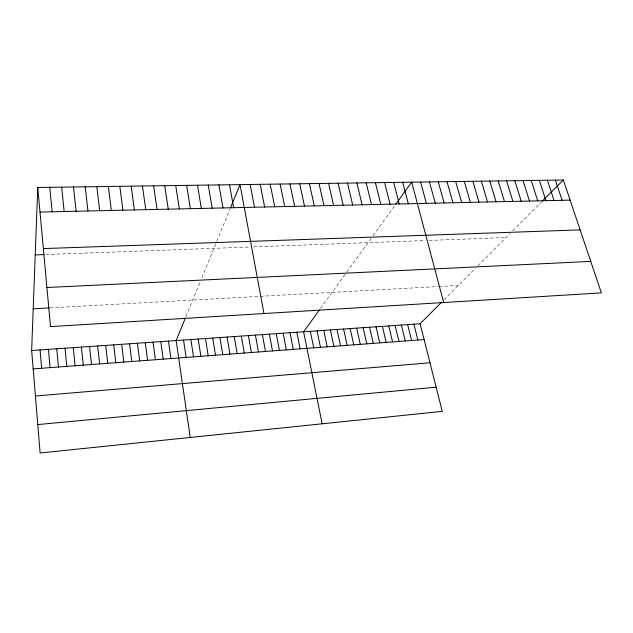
<?xml version="1.0" encoding="UTF-8"?>
<svg xmlns="http://www.w3.org/2000/svg" width="633" height="633" viewBox="0 0 633 633"><rect width="100%" height="100%" fill="white"/><g stroke="black" fill="none" stroke-linecap="round" stroke-linejoin="round"><path stroke-width="0.47" stroke-dasharray="3.17 2.37" d="M185.96 316.587L200.321 281.527M201.919 277.634L215.711 243.966M216.803 241.3L230.246 208.494M320.472 308.429L344.977 274.516M346.599 272.261L371.009 238.483M373.051 235.65L395.388 204.736M443.97 299.805L475.486 268.186M477.883 265.773L509.976 233.577M512.675 230.863L541.721 201.721M49.967 307.875L259.316 296.379M260.29 296.323L438.076 286.567M439.041 286.512L458.276 285.451M45.75 254.537L249.687 247.02M253.604 246.87L425.36 240.54M429.221 240.398L505.996 237.565"/><path stroke-width="0.95" d="M441.581 302.21L420.106 323.764L442.269 411.371L40.116 452.991L31.65 350.508L37.751 187.495L563.354 180.009L601.35 292.881L50.505 326.612L37.751 187.495M185.319 318.162L176.14 340.562L190.248 437.45M230.586 207.648L240.026 184.614L263.969 313.541M319.364 309.964L303.603 331.787L322.142 423.801M395.965 203.929L411.687 182.169L443.678 302.534M542.37 201.065L563.354 180.009M37.774 424.577L436.153 387.182M35.408 395.997L429.973 362.764M33.169 368.897L424.102 339.549M31.65 350.508L420.106 323.764M33.209 308.793L49.042 307.923M46.921 287.501L590.755 261.405M35.226 254.925L43.835 254.608M43.353 248.579L580.144 229.882M39.998 212.063L570.127 200.123M555.394 180.12L562.112 200.305M547.387 180.239L554.049 200.487M539.316 180.35L545.931 200.669M531.198 180.468L537.757 200.851M523.032 180.579L529.528 201.041M514.803 180.698L521.244 201.223M506.527 180.816L512.912 201.413M498.187 180.935L504.517 201.603M489.8 181.054L496.066 201.792M481.357 181.18L487.56 201.982M472.851 181.299L478.991 202.18M464.29 181.418L470.374 202.37M455.673 181.544L461.686 202.568M446.993 181.663L452.951 202.766M438.258 181.79L444.144 202.964M429.467 181.916L435.282 203.161M420.605 182.043L426.365 203.359M402.715 182.296L408.332 203.771M393.671 182.423L399.217 203.976M384.571 182.557L390.047 204.182M413.895 324.191L417.859 340.016M375.401 182.684L380.805 204.388M407.652 324.618L411.585 340.491M401.385 325.046L405.278 340.965M366.175 182.818L371.5 204.594M395.087 325.481L398.948 341.44M356.877 182.953L362.131 204.807M388.757 325.916L392.587 341.915M382.395 326.359L386.185 342.398M347.517 183.087L352.692 205.021M376.01 326.794L379.76 342.88M338.093 183.214L343.189 205.234M369.585 327.237L373.304 343.363M363.128 327.68L366.816 343.854M328.598 183.356L333.615 205.448M356.648 328.131L360.288 344.344M319.032 183.491L323.969 205.67M350.128 328.582L353.736 344.835M343.577 329.033L347.153 345.325M309.402 183.625L314.261 205.883M337.001 329.484L340.53 345.824M299.71 183.768L304.481 206.105M330.386 329.935L333.876 346.322M323.74 330.394L327.198 346.829M289.938 183.902L294.622 206.326M317.062 330.853L320.472 347.327M310.344 331.32L313.723 347.834M280.103 184.045L284.7 206.548M270.188 184.187L274.706 206.777M296.822 332.254L300.113 348.854M290.009 332.721L293.261 349.369M260.21 184.33L264.634 207.007M283.157 333.187L286.369 349.891M250.154 184.472L254.49 207.228M276.273 333.662L279.446 350.405M269.357 334.145L272.491 350.927M262.402 334.62L265.488 351.457M229.51 184.765L233.656 207.703M255.416 335.102L258.462 351.988M248.389 335.585L251.396 352.518M218.915 184.915L222.966 207.941M241.331 336.068L244.291 353.048M208.241 185.065L212.19 208.186M234.242 336.558L237.153 353.586M227.105 337.049L229.969 354.124M197.488 185.224L201.334 208.431M219.936 337.547L222.761 354.662M212.735 338.038L215.505 355.208M186.648 185.374L190.391 208.676M205.488 338.536L208.217 355.754M175.721 185.532L179.368 208.922M198.208 339.043L200.89 356.308M190.889 339.541L193.524 356.862M164.715 185.691L168.251 209.175M183.538 340.048L186.118 357.416M153.621 185.849L157.055 209.428M168.481 341.084L170.965 358.555M142.441 186.007L145.764 209.681M160.782 341.614L163.211 359.133M153.036 342.152L155.417 359.718M131.173 186.165L134.386 209.934M145.258 342.69L147.584 360.304M119.819 186.331L122.913 210.196M137.424 343.228L139.703 360.897M129.559 343.766L131.775 361.49M108.37 186.49L111.353 210.457M121.647 344.312L123.807 362.092M96.833 186.656L99.698 210.718M113.687 344.858L115.799 362.693M105.687 345.412L107.745 363.295M85.202 186.822L87.955 210.979M97.64 345.966L99.642 363.904M73.483 186.988L76.11 211.248M89.554 346.52L91.492 364.513M81.42 347.082L83.303 365.13M61.67 187.154L64.17 211.517M73.238 347.644L75.066 365.747M49.754 187.328L52.135 211.786M65.017 348.213L66.782 366.372M56.748 348.783L58.45 366.998M48.425 349.353L50.07 367.623M40.061 349.93L41.643 368.256"/></g></svg>
